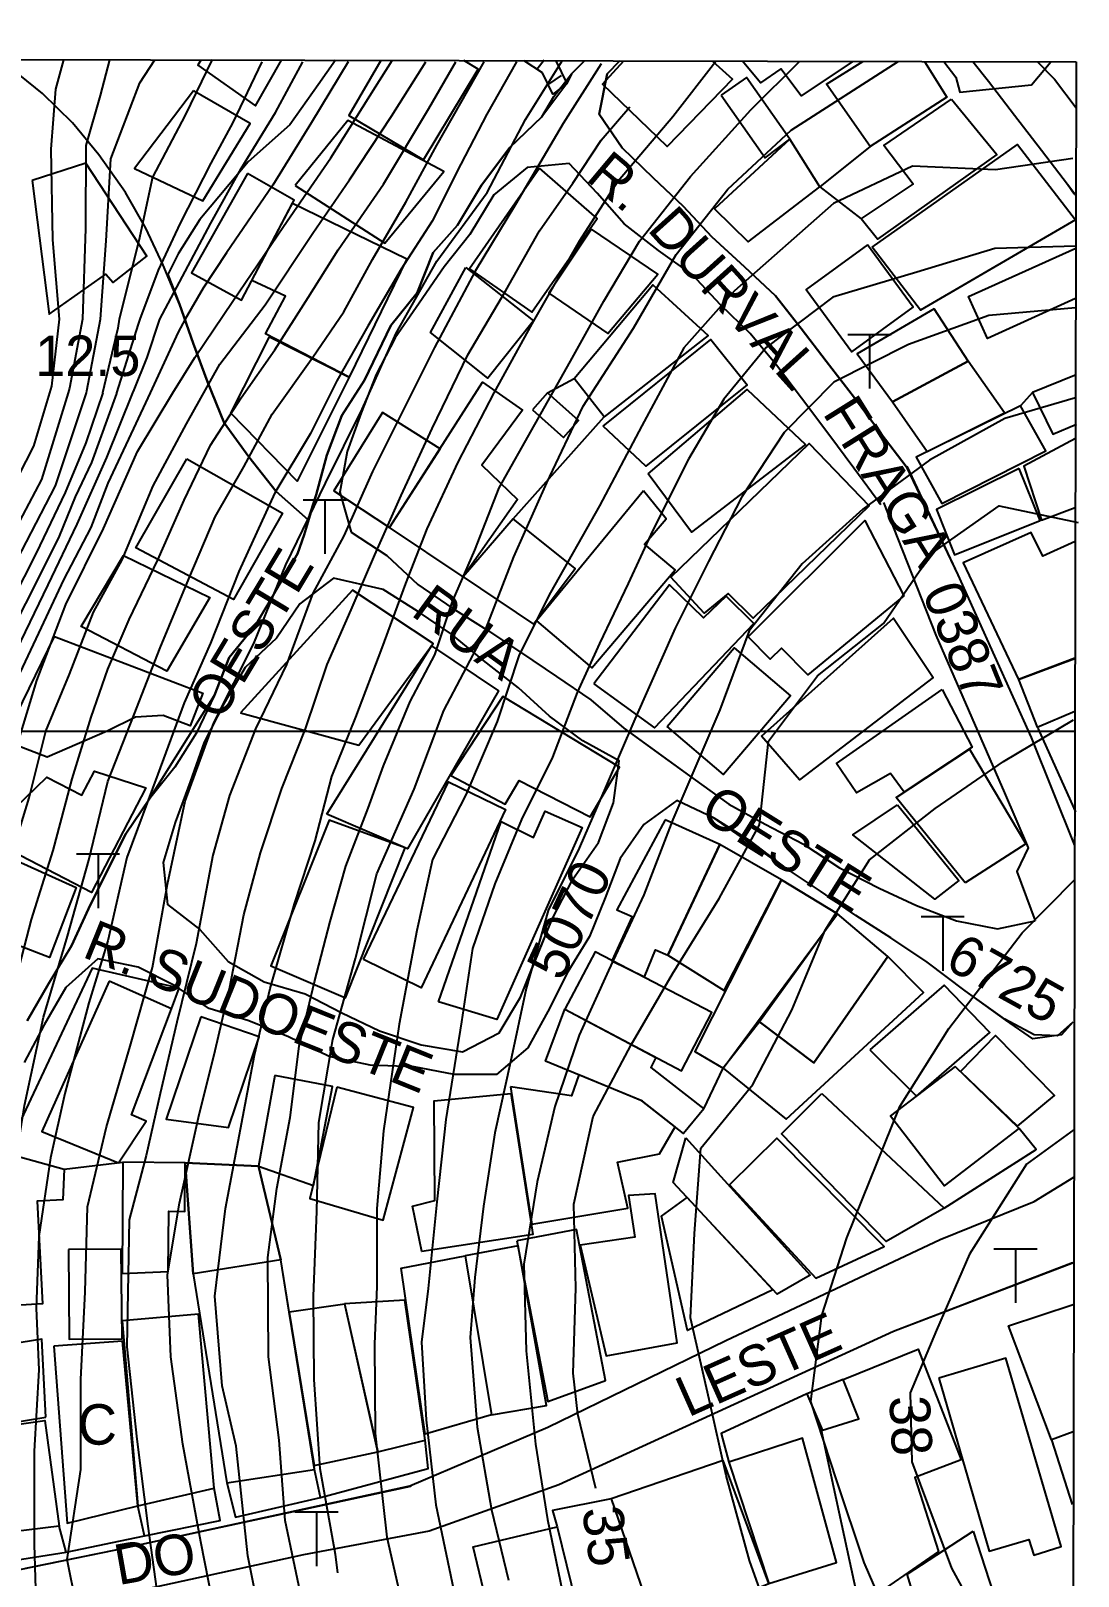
# Model space of a CAD drawing. Extents: x 555347 to 556479, y 8560498 to 8561653.
# Drawn here: x 556401 to 556478.6, y 8561537.4 to 8561651.9 of the extents above; entities that cross this region are included whole.
import ezdxf

# ---------------------------------------------------------------- set-up
doc = ezdxf.new("R2010")
doc.units = 0
doc.header["$MEASUREMENT"] = 0
for name, color, linetype in [('10', 24, 'CONTINUOUS'), ('13', 3, 'CONTINUOUS'), ('14', 3, 'CONTINUOUS'), ('17', 6, 'CONTINUOUS'), ('38', 255, 'CONTINUOUS'), ('4', 255, 'CONTINUOUS'), ('42', 255, 'CONTINUOUS'), ('43', 212, 'CONTINUOUS'), ('44', 255, 'CONTINUOUS'), ('5', 1, 'CONTINUOUS'), ('50', 255, 'CONTINUOUS'), ('6', 2, 'CONTINUOUS'), ('7', 42, 'CONTINUOUS')]:
    doc.layers.add(name, color=color, linetype=linetype)

# ---------------------------------------------------------------- blocks, each defined once
blk = doc.blocks.new('COD013', base_point=(555984.05, 8561208.14))
at = {"layer": '50'}
for p, q in [((555985.645993, 8561212.14), (555982.445993, 8561212.14)), ((555984.0524, 8561212.1364), (555984.0524, 8561208.1444))]:
    blk.add_line(p, q, dxfattribs=at)

msp = doc.modelspace()

# ---------------------------------------------------------------- linework, layer by layer
at = {"layer": '10'}
for points in [[(556463.17, 8561643.33, 33.2), (556459.43, 8561640.35, 35.3), (556462.5, 8561637.96, 34.55)], [(556439.26, 8561625.06, 33.37), (556441.22, 8561626.13, 39.1)], [(556475.2, 8561625.1, 36.25), (556474.3, 8561624.1, 39.51)], [(556436.71, 8561615.73, 34.14), (556443.45, 8561623.28, 38.93)], [(556475.58, 8561600.22, 38.68), (556478.38, 8561594, 38.51)], [(556411.4, 8561579.4, 27.87), (556411.95, 8561580.95, 27.64), (556405.51, 8561582.41, 26.67), (556399.09, 8561568.73, 26.64)], [(556450.83, 8561572, 40.94), (556452.27, 8561575, 43.02)], [(556468.65, 8561564.64, 41.38), (556475.47, 8561568.98, 39.63), (556474.2, 8561570.54, 41.81)], [(556403.43, 8561567.52, 27.64), (556407.79, 8561568.04, 30.93)], [(556413, 8561559.76, 39.06), (556412.4, 8561568, 30.35), (556417.84, 8561567.74, 34.28), (556419.48, 8561560.81, 38.79)], [(556458.48, 8561550.88, 39.65), (556452.13, 8561547.92, 38.74), (556452.68, 8561545.8, 41.23)], [(556461.16, 8561551.93, 40.97), (556458.48, 8561550.88, 39.65), (556459.63, 8561548.15, 39.65)], [(556422.42, 8561543.19, 32.21), (556430.41, 8561545.33, 34.31), (556430.19, 8561547.44, 42.15)], [(556415.49, 8561544.28, 39.06), (556416.13, 8561541.72, 30.21), (556422.42, 8561543.19, 32.21), (556421.98, 8561545.26, 38.87)], [(556409.38, 8561540.35, 29.16), (556414.99, 8561541.48, 29.54), (556414.55, 8561543.87, 29.54)], [(556443.98, 8561543.09, 40.1), (556439.62, 8561542.21, 37.68), (556439.96, 8561541.01, 39.31)], [(556403.59, 8561539.14, 27.4), (556409.38, 8561540.35, 29.16), (556408.89, 8561542.57, 37.19)], [(556395.37, 8561540.19, 28.43), (556395.57, 8561537.87, 25.38), (556403.59, 8561539.14, 27.4), (556403.07, 8561541.06, 29.96)]]:
    msp.add_polyline3d(points, dxfattribs=at)
at = {"layer": '13'}
for points in [[(556465.88, 8561619.64, 37.03), (556469.65, 8561611.58, 36.17), (556475.09, 8561599.53, 37.11), (556478.31, 8561591.52, 0)], [(556468.02, 8561607.1, 35.95), (556473.11, 8561595.42, 37.02), (556474.88, 8561591.34, 37.27), (556474.03, 8561589.6, 37.38), (556475.39, 8561585.94, 37.74)], [(556395.07, 8561536.8, 23.37), (556407.27, 8561539.3, 26.47), (556429.13, 8561544.03, 27.84), (556429.06, 8561544.04, 32.9), (556439.28, 8561548.39, 35.52), (556452.47, 8561554.83, 37.32), (556468.35, 8561562.31, 38.47), (556475.32, 8561565.12, 0), (556478.26, 8561566.93, 0)], [(556478.23, 8561560.57, 38.92), (556464.9, 8561555.49, 38.57), (556440.08, 8561544.13, 35.71), (556430.48, 8561540.69, 32.56), (556421.18, 8561538.94, 31.23), (556403.86, 8561535.16, 25.35), (556395.67, 8561532.62, 22.18), (556382.21, 8561526.61, 18.58), (556376.55, 8561523.54, 15.94), (556373.48, 8561520.68, 14.62), (556371.41, 8561516.12, 12.55), (556368.18, 8561510.41, 11.24), (556363.13, 8561502.87, 9.8), (556350.65, 8561489.88, 8.74), (556341.73, 8561484.24, 8.74), (556338.34, 8561483.04, 7.88), (556336.7, 8561481.72, 7.85), (556336.48, 8561477.22, 7.85)]]:
    msp.add_polyline3d(points, dxfattribs=at)
at = {"layer": '14'}
for points in [[(556423.55, 8561649.72), (556422.26, 8561647.89), (556420.15, 8561644.94), (556417.06, 8561642.2), (556413.49, 8561637.93), (556411.89, 8561635.38), (556411.12, 8561633.84)], [(556441.99, 8561649.68), (556441.93, 8561649.61), (556441.02, 8561648.72)], [(556470.78, 8561649.63), (556471.94, 8561648.17), (556473.87, 8561645.65), (556475.86, 8561643.06), (556477.78, 8561640.55), (556478.28, 8561639.82)], [(556475.55, 8561649.62), (556476.82, 8561648.31), (556478.42, 8561646.19)]]:
    msp.add_lwpolyline(points, dxfattribs=at)
for points in [[(556441.99, 8561649.68, 27.06), (556441.02, 8561648.72, 26.23), (556440.68, 8561648.01, 27.06), (556438.84, 8561645.53, 27.14), (556436.46, 8561643.26, 27.14), (556434.37, 8561640.46, 27.11), (556432.58, 8561637.5, 26.96), (556430.77, 8561635.48, 27.07), (556429.59, 8561632.48, 27.07), (556427.65, 8561630.05, 27.07), (556425.68, 8561626, 31.84), (556424.01, 8561623.39, 31.82), (556422.91, 8561620.45, 31.79), (556422.12, 8561617.51, 31.72), (556421.23, 8561614.54, 27), (556420.72, 8561613.14, 26.22), (556417.62, 8561607.85, 26.15), (556415.65, 8561605.46, 29.45), (556414.57, 8561602.66, 29.43), (556413.23, 8561599.86, 29.35), (556411.63, 8561597.31, 29.14), (556409.75, 8561594.98, 29.03), (556408.01, 8561592.37, 29), (556406.6, 8561589.58, 28.96), (556405.23, 8561586.82, 28.89), (556403.97, 8561584.08, 28.76), (556402.27, 8561581.26, 25.98), (556400.69, 8561578.53, 25.98)], [(556465.84, 8561619.61, 34.85), (556463.97, 8561622.04, 34.26), (556461.99, 8561624.7, 33.92), (556459.91, 8561627.42, 33.77), (556458.04, 8561629.85, 33.29), (556456.14, 8561632.25, 32.61), (556453.84, 8561634.42, 31.72), (556451.44, 8561636.63, 31.07), (556449.31, 8561638.92, 30.3), (556447.07, 8561641.01, 29.09), (556444.78, 8561643.24, 28.08), (556443.07, 8561645.73, 27.61), (556443.68, 8561648.73, 29.49), (556444.61, 8561649.68, 0)], [(556421.52, 8561615.65, 25.13), (556419.14, 8561617.76, 24.22), (556417.11, 8561620.32, 25.72), (556415.3, 8561622.85, 23.53), (556414.05, 8561625.89, 22.6), (556412.99, 8561628.75, 21.39), (556411.97, 8561631.64, 20.38), (556410.78, 8561634.53, 18.33), (556409.49, 8561637.28, 17.39), (556407.97, 8561639.91, 17.06), (556406.01, 8561642.72, 16.7), (556404.06, 8561645.09, 15.09), (556401.84, 8561647.25, 13.84), (556400.15, 8561648.61, 13.49)], [(556463.96, 8561616.77, 35.11), (556461.94, 8561619.48, 34.38), (556460.09, 8561621.98, 34), (556458.08, 8561624.68, 33.8), (556456.21, 8561627.11, 33.32), (556454.26, 8561629.48, 33.1), (556452.07, 8561631.6, 31.7), (556449.96, 8561633.85, 31.43), (556447.47, 8561635.61, 30.61), (556444.93, 8561637.6, 30.03), (556442.94, 8561639.87, 29.74), (556440.86, 8561642.07, 28.07), (556437.74, 8561641.77, 29.82), (556435.28, 8561639.76, 29.82), (556433.49, 8561636.81, 29.81), (556431.6, 8561634.4, 29.79), (556429.74, 8561631.71, 29.76), (556427.96, 8561629.15, 29.69), (556426.56, 8561626.43, 29.56), (556425.44, 8561623.6, 29.35), (556424.41, 8561620.72, 28.29), (556423.87, 8561617.71, 27.9), (556424.7, 8561614.73, 28.03), (556427.34, 8561613.02, 29.44), (556429.64, 8561610.86, 30.51), (556432.17, 8561609.13, 30.94), (556434.75, 8561607.49, 36.47), (556437.33, 8561605.79, 38.04), (556439.93, 8561604.05, 38.19), (556442.46, 8561602.32, 38.24), (556444.91, 8561600.21, 35.32), (556450.05, 8561596.48, 35.57), (556452.7, 8561594.59, 36.1), (556455.38, 8561593.09, 36.22), (556458.23, 8561591.61, 36.69), (556460.9, 8561589.86, 36.75), (556463.82, 8561588.36, 37.51), (556466.59, 8561587.06, 37.63), (556469.56, 8561585.92, 37.71), (556472.61, 8561585.34, 37.71), (556475.39, 8561585.94, 37.74)], [(556478.18, 8561578.41, 38.04), (556477.35, 8561577.49, 38.04), (556475.21, 8561577.19, 38.04), (556473.22, 8561578.56, 38.04), (556470.21, 8561580.73, 37.76), (556467.38, 8561582.87, 37.62), (556464.7, 8561584.66, 37.43), (556462.09, 8561586.33, 37.38), (556459.49, 8561588.14, 41.42), (556456.95, 8561589.8, 41.42), (556454.34, 8561591.8, 41.38), (556451.6, 8561593.55, 41.26), (556448.83, 8561594.85, 41.24), (556446.4, 8561593.06, 40.57), (556444.64, 8561590.56, 39.34), (556443.53, 8561587.63, 38.89), (556442.37, 8561584.77, 38.44), (556440.77, 8561582.15, 38.26), (556439.27, 8561579.22, 38.14), (556437.8, 8561576.51, 37.86), (556435.46, 8561574.53, 35.14), (556432.34, 8561574.54, 33.55), (556429.36, 8561575.11, 32.9), (556426.11, 8561575.22, 31.89), (556423.08, 8561575.87, 30.84), (556420.05, 8561577.34, 30.25), (556417.12, 8561578.52, 29.42), (556414.19, 8561579.44, 29.14), (556411.62, 8561581.14, 27.45), (556408.93, 8561582.5, 25.67), (556405.92, 8561583.11, 26.09), (556403.56, 8561580.98, 26.09), (556401.94, 8561578.22, 26.09), (556400.46, 8561575.44, 26.15)]]:
    msp.add_polyline3d(points, dxfattribs=at)
msp.add_polyline3d([(556423.39, 8561611.32, 27.31), (556420.91, 8561609.42, 27.6), (556419.18, 8561606.89, 27.26), (556416.85, 8561604.72, 27.26), (556415.28, 8561602.06, 27.27), (556413.82, 8561599.17, 28.21), (556412.78, 8561596.23, 28.58), (556411.67, 8561593.22, 28.56), (556410.77, 8561590.25, 27.7), (556411.08, 8561587.13, 27.35), (556413.49, 8561585.3, 27.4), (556415.58, 8561582.92, 28.21), (556418.25, 8561581.42, 29.09), (556421.29, 8561580.51, 30.3), (556424.01, 8561579.12, 31.21), (556426.81, 8561577.78, 32), (556429.9, 8561576.73, 33.01), (556432.95, 8561576.22, 33.39), (556435.68, 8561577.62, 39.02), (556437.25, 8561580.28, 39.06), (556438.38, 8561583.11, 39.08), (556439.6, 8561586.06, 39.11), (556441.14, 8561589.02, 39.11), (556443.04, 8561591.74, 39.11), (556444.14, 8561594.68, 39.11), (556444.55, 8561597.78, 34.62), (556441.88, 8561599.28, 33.6), (556439.4, 8561601.11, 32.86), (556437.09, 8561603.21, 32.64), (556434.52, 8561605.23, 32.43), (556432.13, 8561607.19, 32.21), (556429.63, 8561608.89, 31.53), (556427.08, 8561610.48, 30.31)], close=True, dxfattribs=at)
at = {"layer": '17'}
for points in [[(556439.87, 8561649.69), (556440.68, 8561648.01), (556439.64, 8561647.22), (556438.88, 8561648.79), (556437.53, 8561649.69)], [(556439.01, 8561649.72), (556438.49, 8561649.07)], [(556439.34, 8561647.95), (556440.29, 8561648.59)]]:
    msp.add_lwpolyline(points, dxfattribs=at)
at = {"layer": '42'}
msp.add_polyline3d([(556421.98, 8561545.26, 38.87), (556421.97, 8561545.56, 34.76), (556420.11, 8561556.93, 38.49), (556419.48, 8561560.81, 38.79), (556417.84, 8561567.74, 34.28), (556412.4, 8561568, 30.35), (556413, 8561559.76, 39.06), (556415.49, 8561544.28, 39.06), (556416.13, 8561541.72, 30.21), (556422.42, 8561543.19, 32.21)], close=True, dxfattribs=at)
at = {"layer": '43'}
for points in [[(556423.55, 8561649.72), (556422.26, 8561647.89), (556420.15, 8561644.94), (556417.06, 8561642.2), (556413.49, 8561637.93), (556411.89, 8561635.38), (556411.12, 8561633.84), (556411.97, 8561631.64), (556412.99, 8561628.75), (556414.05, 8561625.89), (556415.3, 8561622.85), (556417.11, 8561620.32), (556419.14, 8561617.76), (556421.52, 8561615.65), (556422.12, 8561617.51), (556422.91, 8561620.45), (556424.01, 8561623.39), (556425.68, 8561626), (556427.65, 8561630.05), (556429.59, 8561632.48), (556430.77, 8561635.48), (556432.58, 8561637.5), (556434.37, 8561640.46), (556436.46, 8561643.26), (556438.84, 8561645.53), (556439.72, 8561647.03), (556441.02, 8561648.72), (556441.99, 8561649.68)], [(556444.61, 8561649.68), (556443.68, 8561648.73), (556443.07, 8561645.73), (556444.78, 8561643.24), (556447.07, 8561641.01), (556449.31, 8561638.92), (556451.44, 8561636.63), (556453.84, 8561634.42), (556456.14, 8561632.25), (556458.04, 8561629.85), (556459.91, 8561627.42), (556461.99, 8561624.7), (556463.97, 8561622.04), (556465.84, 8561619.61), (556469.65, 8561611.58), (556475.09, 8561599.53), (556478.31, 8561591.52)], [(556470.78, 8561649.63), (556471.94, 8561648.17), (556473.87, 8561645.65), (556475.86, 8561643.06), (556477.78, 8561640.55), (556478.41, 8561639.73)], [(556400.69, 8561578.53), (556402.27, 8561581.26), (556403.97, 8561584.08), (556405.23, 8561586.82), (556406.6, 8561589.58), (556408.01, 8561592.37), (556409.75, 8561594.98), (556414.57, 8561602.66), (556415.65, 8561605.46), (556417.62, 8561607.85), (556419.19, 8561610.51), (556420.72, 8561613.14), (556421.23, 8561614.54), (556422.12, 8561617.51)]]:
    msp.add_lwpolyline(points, dxfattribs=at)
for points in [[(556463.96, 8561616.77, 35.11), (556461.94, 8561619.48, 34.38), (556460.09, 8561621.98, 34), (556458.08, 8561624.68, 33.8), (556456.21, 8561627.11, 33.32), (556454.26, 8561629.48, 33.1), (556452.07, 8561631.6, 31.7), (556449.96, 8561633.85, 31.43), (556447.47, 8561635.61, 30.61), (556444.93, 8561637.6, 30.03), (556442.94, 8561639.87, 29.74), (556440.86, 8561642.07, 28.07), (556437.74, 8561641.77, 29.82), (556435.28, 8561639.76, 29.82), (556433.49, 8561636.81, 29.81), (556431.6, 8561634.4, 29.79), (556429.74, 8561631.71, 29.76), (556427.96, 8561629.15, 29.69), (556426.56, 8561626.43, 29.56), (556425.44, 8561623.6, 29.35), (556424.41, 8561620.72, 28.29), (556423.87, 8561617.71, 27.9), (556424.7, 8561614.73, 28.03), (556427.34, 8561613.02, 29.44), (556429.64, 8561610.86, 30.51), (556432.17, 8561609.13, 30.94), (556434.75, 8561607.49, 36.47), (556437.33, 8561605.79, 38.04), (556439.93, 8561604.05, 38.19), (556442.46, 8561602.32, 38.24), (556444.91, 8561600.21, 35.32), (556447.46, 8561598.37, 35.25), (556450.05, 8561596.48, 35.57), (556452.7, 8561594.59, 36.1), (556455.38, 8561593.09, 36.22), (556458.23, 8561591.61, 36.69), (556460.9, 8561589.86, 36.75), (556463.82, 8561588.36, 37.51), (556466.59, 8561587.06, 37.63), (556469.56, 8561585.92, 37.71), (556472.61, 8561585.34, 37.71), (556475.39, 8561585.94, 37.74)], [(556464.15, 8561616.93, 35.62), (556468.02, 8561607.1, 35.95), (556473.11, 8561595.42, 37.02), (556474.88, 8561591.34, 37.27), (556474.03, 8561589.6, 37.38)], [(556478.18, 8561578.41, 38.04), (556477.05, 8561577.41, 0), (556475.31, 8561577.49, 38.25), (556473.14, 8561578.64, 37.9), (556470.21, 8561580.73, 37.76), (556467.38, 8561582.87, 37.62), (556464.7, 8561584.66, 37.43), (556462.09, 8561586.33, 37.38), (556459.49, 8561588.14, 41.42), (556456.95, 8561589.8, 41.42), (556451.6, 8561593.55, 41.26), (556448.83, 8561594.85, 41.24), (556446.4, 8561593.06, 40.57), (556444.64, 8561590.56, 39.34), (556443.53, 8561587.63, 38.89), (556442.37, 8561584.77, 38.44), (556440.77, 8561582.15, 38.26), (556439.27, 8561579.22, 38.14), (556437.8, 8561576.51, 37.86), (556435.46, 8561574.53, 35.14), (556432.34, 8561574.54, 33.55), (556429.36, 8561575.11, 32.9), (556426.11, 8561575.22, 31.89), (556423.08, 8561575.87, 30.84), (556420.05, 8561577.34, 30.25), (556417.12, 8561578.52, 29.42), (556414.19, 8561579.44, 29.14), (556411.62, 8561581.14, 27.45), (556408.93, 8561582.5, 25.67), (556405.92, 8561583.11, 26.09), (556403.56, 8561580.98, 26.09), (556401.94, 8561578.22, 26.09), (556400.46, 8561575.44, 26.15)], [(556400.6, 8561537.95, 23.37), (556407.27, 8561539.3, 26.47), (556429.06, 8561544.04, 32.9), (556439.28, 8561548.39, 35.52), (556452.47, 8561554.83, 37.32), (556468.35, 8561562.31, 38.47), (556475.32, 8561565.12, 0), (556478.26, 8561566.93, 0)], [(556478.16, 8561560.59, 38.92), (556464.9, 8561555.49, 38.57), (556440.08, 8561544.13, 35.71), (556430.48, 8561540.69, 32.56), (556421.18, 8561538.94, 31.23), (556403.86, 8561535.16, 25.35), (556395.67, 8561532.62, 22.18), (556382.21, 8561526.61, 18.58), (556376.55, 8561523.54, 15.94), (556373.48, 8561520.68, 14.62), (556371.41, 8561516.12, 12.55), (556368.18, 8561510.41, 11.24), (556363.13, 8561502.87, 9.8), (556350.65, 8561489.88, 8.74)]]:
    msp.add_polyline3d(points, dxfattribs=at)
for points in [[(556423.39, 8561611.32, 27.31), (556420.91, 8561609.42, 27.6), (556419.18, 8561606.89, 27.26), (556416.85, 8561604.72, 27.26), (556415.28, 8561602.06, 27.27), (556413.82, 8561599.17, 28.21), (556412.78, 8561596.23, 28.58), (556411.67, 8561593.22, 28.56), (556410.77, 8561590.25, 27.7), (556411.08, 8561587.13, 27.35), (556413.49, 8561585.3, 27.4), (556415.58, 8561582.92, 28.21), (556418.25, 8561581.42, 29.09), (556421.29, 8561580.51, 30.3), (556424.01, 8561579.12, 31.21), (556426.81, 8561577.78, 32), (556429.9, 8561576.73, 33.01), (556432.95, 8561576.22, 33.39), (556435.68, 8561577.62, 39.02), (556437.25, 8561580.28, 39.06), (556439.6, 8561586.06, 39.11), (556441.14, 8561589.02, 39.11), (556443.04, 8561591.74, 39.11), (556444.14, 8561594.68, 39.11), (556444.55, 8561597.78, 34.62), (556441.88, 8561599.28, 33.6), (556439.4, 8561601.11, 32.86), (556437.09, 8561603.21, 32.64), (556434.52, 8561605.23, 32.43), (556432.13, 8561607.19, 32.21), (556429.63, 8561608.89, 31.53), (556427.08, 8561610.48, 30.31)], [(556423.39, 8561611.32, 27.31), (556420.91, 8561609.42, 27.6), (556419.18, 8561606.89, 27.26), (556416.85, 8561604.72, 27.26), (556415.28, 8561602.06, 27.27), (556413.82, 8561599.17, 28.21), (556412.78, 8561596.23, 28.58), (556411.67, 8561593.22, 28.56), (556410.77, 8561590.25, 27.7), (556411.08, 8561587.13, 27.35), (556413.49, 8561585.3, 27.4), (556415.58, 8561582.92, 28.21), (556418.25, 8561581.42, 29.09), (556421.29, 8561580.51, 30.3), (556424.01, 8561579.12, 31.21), (556426.81, 8561577.78, 32), (556429.9, 8561576.73, 33.01), (556432.95, 8561576.22, 33.39), (556435.68, 8561577.62, 39.02), (556437.25, 8561580.28, 39.06), (556438.38, 8561583.11, 39.08), (556439.6, 8561586.06, 39.11), (556441.14, 8561589.02, 39.11), (556443.04, 8561591.74, 39.11), (556444.14, 8561594.68, 39.11), (556444.55, 8561597.78, 34.62), (556441.88, 8561599.28, 33.6), (556439.4, 8561601.11, 32.86), (556437.09, 8561603.21, 32.64), (556434.52, 8561605.23, 32.43), (556432.13, 8561607.19, 32.21), (556429.63, 8561608.89, 31.53), (556427.08, 8561610.48, 30.31)]]:
    msp.add_polyline3d(points, close=True, dxfattribs=at)
at = {"layer": '44'}
msp.add_lwpolyline([(555346.52, 8560499.92), (555348.83, 8561651.9), (556478.43, 8561649.61), (556476.07, 8560497.63)], close=True, dxfattribs=at)
msp.add_lwpolyline([(555348.73, 8561600), (556478.32, 8561600)], dxfattribs=at)
at = {"layer": '5'}
for points in [[(556387.06, 8561537.06, 20), (556386.91, 8561543.17, 20), (556386.73, 8561549.18, 20), (556387.45, 8561555.43, 20), (556388.49, 8561561.68, 20), (556389.77, 8561567.6, 20), (556391.54, 8561573.47, 20), (556393.03, 8561579.55, 20), (556394.92, 8561585.5, 20), (556397.76, 8561591.8, 20), (556399.69, 8561598.04, 20), (556401.41, 8561603.75, 20), (556403.57, 8561609.38, 20), (556406.35, 8561615.02, 20), (556408.88, 8561620.72, 20), (556411.48, 8561625.08, 20), (556413.12, 8561627.68, 20), (556415.94, 8561631.87, 20), (556419.69, 8561637.4, 20), (556423.19, 8561642.5, 20), (556426.5, 8561647.76, 20), (556427.75, 8561649.71, 20)], [(556399.93, 8561612.65, 15), (556402.8, 8561618.18, 15), (556405.08, 8561625.08, 15), (556405.12, 8561625.21, 15), (556406.12, 8561630.52, 15), (556406.55, 8561636.34, 15), (556406.9, 8561642.41, 15), (556409.04, 8561648.05, 15), (556410.16, 8561649.75, 15)], [(556404.79, 8561531.44, 25), (556404.33, 8561535.27, 25), (556403.66, 8561538.58, 25), (556404.66, 8561545.26, 25), (556404.66, 8561551.94, 25), (556404.99, 8561558.43, 25), (556405.17, 8561564.72, 25), (556406.56, 8561570.67, 25), (556408.32, 8561576.64, 25), (556409.98, 8561582.48, 25), (556411.08, 8561588.65, 25), (556412.39, 8561594.79, 25), (556414.52, 8561600.61, 25), (556417.48, 8561606.49, 25), (556419.86, 8561612.31, 25), (556422.81, 8561618.38, 25), (556425.51, 8561623.87, 25), (556428.04, 8561629.49, 25), (556431.04, 8561634.83, 25), (556434.79, 8561639.93, 25), (556437.62, 8561645.33, 25), (556440.34, 8561649.69, 25)], [(556423.71, 8561537.59, 30), (556423.55, 8561538.96, 30), (556422.41, 8561545.32, 30), (556421.96, 8561551.94, 30), (556421.91, 8561558.11, 30), (556422.16, 8561564.39, 30), (556422.31, 8561570.97, 30), (556423.34, 8561577.14, 30), (556425.02, 8561583.13, 30), (556426.6, 8561589.41, 30), (556429.36, 8561595.69, 30), (556431.57, 8561601.52, 30), (556434.48, 8561607.05, 30), (556436.76, 8561612.92, 30), (556439.21, 8561618.41, 30), (556441.89, 8561624.08, 30), (556445.63, 8561629.87, 30), (556448.79, 8561635.33, 30), (556452.62, 8561640.17, 30), (556457.31, 8561644.54, 30), (556465.23, 8561649.64, 30)], [(556468.63, 8561649.63, 30), (556469.5, 8561648.48, 0), (556469.8, 8561647.36, 30), (556475.11, 8561647.89, 0), (556476.55, 8561649.61, 30)], [(556442.84, 8561543.84, 35), (556441.5, 8561549.37, 35), (556441.16, 8561552.39, 35), (556441.36, 8561558.71, 35), (556441.21, 8561564.94, 35), (556442.63, 8561571.42, 35), (556445.45, 8561576.75, 35), (556448.51, 8561582.01, 35), (556451.97, 8561587.58, 35), (556454.95, 8561593.04, 35), (556455.62, 8561599.26, 35), (556459.27, 8561604.09, 35), (556464.16, 8561607.96, 35), (556467.71, 8561613.16, 35), (556472.73, 8561616.7, 35), (556478.57, 8561615.45, 35)]]:
    msp.add_polyline3d(points, dxfattribs=at)
at = {"layer": '6'}
for points in [[(556359.17, 8561554.2, 13), (556362.42, 8561559.55, 13), (556363.84, 8561563.08, 13), (556363.92, 8561563.24, 13), (556365.02, 8561565.98, 13), (556368, 8561571.44, 13), (556371.39, 8561577.34, 13), (556374.81, 8561582.38, 13), (556383.68, 8561593.66, 13), (556388.21, 8561598.87, 13), (556391.6, 8561604.36, 13), (556391.84, 8561604.7, 13), (556394.88, 8561609.8, 13), (556398.36, 8561615.65, 13), (556401.18, 8561621.12, 13), (556402.36, 8561625.08, 13), (556402.53, 8561625.57, 13), (556403.08, 8561630.52, 13), (556402.6, 8561636.42, 13), (556402.46, 8561643.13, 13), (556402.81, 8561647.57, 13), (556403.4, 8561649.76, 13)], [(556391.16, 8561531.13, 21), (556390.5, 8561538.72, 21), (556390.34, 8561544.32, 21), (556390.77, 8561551.4, 21), (556390.95, 8561556.35, 21), (556391.83, 8561562, 21), (556392.71, 8561567.48, 21), (556394.13, 8561573.31, 21), (556395.36, 8561578.61, 21), (556399.07, 8561589.21, 21), (556400.84, 8561595.04, 21), (556402.08, 8561599.98, 21), (556403.84, 8561604.22, 21), (556405.61, 8561608.81, 21), (556407.73, 8561612.7, 21), (556410.03, 8561618.18, 21), (556412.5, 8561622.77, 21), (556414.97, 8561627.19, 21), (556418.33, 8561631.6, 21), (556421.86, 8561636.9, 21), (556424.57, 8561640.86, 21), (556427.7, 8561645.57, 21), (556430.23, 8561649.61, 21)], [(556398.42, 8561531.3, 23), (556397.59, 8561538.06, 23), (556397.92, 8561544.82, 23), (556398.19, 8561551.58, 23), (556398.19, 8561555.99, 23), (556398.72, 8561560.94, 23), (556400.49, 8561572.25, 23), (556401.9, 8561578.78, 23), (556403.67, 8561584.79, 23), (556405.26, 8561590.44, 23), (556406.67, 8561596.27, 23), (556408.61, 8561601.22, 23), (556410.56, 8561606.16, 23), (556412.68, 8561611.29, 23), (556414.62, 8561615.88, 23), (556416.74, 8561619.59, 23), (556418.86, 8561623.48, 23), (556421.86, 8561627.72, 23), (556424.16, 8561631.07, 23), (556426.28, 8561634.96, 23), (556428.75, 8561639.2, 23), (556431.05, 8561643.44, 23), (556434.55, 8561649.61, 23)], [(556414.41, 8561649.77, 16), (556412.39, 8561645.66, 16), (556409.99, 8561641.07, 16), (556408.97, 8561636.35, 16), (556407.52, 8561630.52, 16), (556407.4, 8561629.86, 16), (556406.28, 8561625.08, 16), (556406.31, 8561625.07, 16), (556405.03, 8561621.36, 16), (556403.5, 8561617.68, 16), (556401.35, 8561613.18, 16), (556398.68, 8561607.92, 16)], [(556406.8, 8561649.76, 14), (556406.09, 8561647.1, 14), (556405.04, 8561643.41, 14), (556405.02, 8561637.25, 14), (556404.8, 8561630.52, 14), (556403.83, 8561625.41, 14), (556403.72, 8561625.08, 14), (556401.75, 8561618.64, 14), (556398.93, 8561613.31, 14)], [(556418.09, 8561649.61, 17), (556415.94, 8561645.11, 17), (556414.3, 8561642.1, 17), (556412.04, 8561637.65, 17), (556410.4, 8561634.16, 17), (556409.04, 8561630.52, 17), (556408.91, 8561630.17, 17), (556407.32, 8561625.08, 17), (556407.32, 8561625.02, 17), (556405.47, 8561619.9, 17), (556404.26, 8561617.36, 17), (556403.06, 8561614.45, 17), (556401.22, 8561610.71, 17), (556399.32, 8561606.98, 17)], [(556399.78, 8561581.26, 22), (556401.02, 8561586.03, 22), (556402.61, 8561591.15, 22), (556404.02, 8561596.45, 22), (556405.43, 8561601.04, 22), (556406.67, 8561604.58, 22), (556408.26, 8561608.28, 22), (556410.38, 8561612.7, 22), (556412.32, 8561617.12, 22), (556414.27, 8561621.18, 22), (556416.56, 8561624.71, 22), (556419.04, 8561628.25, 22), (556421.51, 8561632.13, 22), (556423.75, 8561635.67, 22), (556427.1, 8561640.53, 22), (556430.45, 8561646.14, 22), (556432.47, 8561649.61, 22)], [(556399.89, 8561605.96, 18), (556402.24, 8561610.84, 18), (556404.39, 8561615.34, 18), (556406.6, 8561620.28, 18), (556408.52, 8561625.08, 18), (556408.63, 8561625.3, 18), (556409.58, 8561627.68, 18), (556410.52, 8561630.52, 18), (556411.98, 8561633.27, 18), (556414.3, 8561637.65, 18), (556416.56, 8561641.69, 18), (556419.09, 8561645.86, 18), (556421.12, 8561649.61, 18)], [(556424.48, 8561649.61, 19), (556421.76, 8561645.11, 19), (556418.89, 8561640.46, 19), (556415.47, 8561635.46, 19), (556413.74, 8561632.84, 19), (556412.4, 8561630.52, 19), (556411.88, 8561629.57, 19), (556409.8, 8561625.08, 19), (556408.57, 8561622.43, 19), (556406.67, 8561618.38, 19), (556405.4, 8561615.08, 19), (556403.38, 8561611.22, 19), (556401.73, 8561607.67, 19), (556400.15, 8561604.32, 19)], [(556436.95, 8561649.61, 24), (556434.76, 8561645.74, 24), (556432.82, 8561642.03, 24), (556430.7, 8561637.79, 24), (556428.4, 8561634.25, 24), (556425.93, 8561630.01, 24), (556423.63, 8561625.95, 24), (556421.69, 8561622.06, 24), (556419.04, 8561617.65, 24), (556416.39, 8561611.82, 24), (556414.27, 8561606.52, 24), (556412.32, 8561602.1, 24), (556410.38, 8561596.8, 24), (556408.08, 8561590.62, 24), (556406.67, 8561584.44, 24), (556405.26, 8561579.84, 24), (556403.49, 8561573.13, 24), (556402.43, 8561568.36, 24), (556401.55, 8561562.53, 24), (556401.37, 8561557.23, 24), (556401.55, 8561552.64, 24), (556401.22, 8561546.63, 24), (556401.22, 8561539.71, 24), (556401.39, 8561533.94, 24)], [(556443.24, 8561649.45, 26), (556440.41, 8561645.03, 26), (556436.88, 8561639.02, 26), (556433.88, 8561634.08, 26), (556430.87, 8561628.42, 26), (556428.4, 8561623.48, 26), (556426.28, 8561619.24, 26), (556424.16, 8561614.47, 26), (556421.86, 8561610.23, 26), (556419.92, 8561604.93, 26), (556417.62, 8561600.16, 26), (556415.68, 8561595.21, 26), (556414.44, 8561590.8, 26), (556413.21, 8561584.26, 26), (556411.79, 8561578.43, 26), (556410.56, 8561573.13, 26), (556409.5, 8561568.54, 26), (556408.26, 8561563.77, 26), (556408.09, 8561554.34, 26), (556408.81, 8561547.5, 26), (556409.63, 8561541.05, 26), (556410.5, 8561534.8, 26)], [(556418.2, 8561533.06, 28), (556417.04, 8561538.87, 28), (556416.17, 8561547, 28), (556415.15, 8561551.45, 28), (556414.61, 8561558.1, 28), (556415.4, 8561564.6, 28), (556417.54, 8561575.98, 28), (556418.7, 8561580.92, 28), (556420.51, 8561587.19, 28), (556422.04, 8561591.86, 28), (556423.28, 8561596.63, 28), (556425.04, 8561601.04, 28), (556426.99, 8561606.16, 28), (556428.75, 8561610.93, 28), (556430.34, 8561615, 28), (556432.64, 8561619.94, 28), (556435.29, 8561625.07, 28), (556438.12, 8561630.19, 28), (556441.65, 8561636.37, 28), (556444.48, 8561640.79, 28), (556448.54, 8561645.56, 28), (556451.72, 8561649.66, 28)], [(556421.25, 8561534.66, 29), (556419.8, 8561541.48, 29), (556419.36, 8561547.44, 29), (556418.57, 8561553.61, 29), (556418.53, 8561560.97, 29), (556419.19, 8561566.08, 29), (556420.18, 8561571.36, 29), (556420.84, 8561576.64, 29), (556421.99, 8561581.42, 29), (556423.15, 8561585.87, 29), (556424.3, 8561589.99, 29), (556425.95, 8561594.28, 29), (556427.1, 8561597.41, 29), (556429.08, 8561602.19, 29), (556430.9, 8561605.65, 29), (556432.22, 8561609.61, 29), (556433.86, 8561613.4, 29), (556435.68, 8561618.02, 29), (556440.95, 8561627.41, 29), (556443.43, 8561631.87, 29), (556446.06, 8561636.32, 29), (556449.86, 8561641.1, 29), (556454.31, 8561646.04, 29), (556457.95, 8561649.65, 29)], [(556415.01, 8561532.48, 27), (556413.55, 8561539.89, 27), (556412.23, 8561547.14, 27), (556411.33, 8561553.62, 27), (556411.09, 8561559.7, 27), (556411.97, 8561565, 27), (556413.38, 8561571.36, 27), (556414.62, 8561576.31, 27), (556415.68, 8561580.9, 27), (556416.74, 8561586.38, 27), (556417.98, 8561590.97, 27), (556419.57, 8561595.74, 27), (556421.33, 8561600.16, 27), (556422.92, 8561604.93, 27), (556424.69, 8561608.99, 27), (556426.46, 8561613.05, 27), (556428.4, 8561617.47, 27), (556430.7, 8561622.42, 27), (556433.35, 8561627.89, 27), (556436.17, 8561632.66, 27), (556438.65, 8561637.08, 27), (556441.12, 8561640.61, 27), (556443.24, 8561643.79, 27), (556445.36, 8561646.27, 27)], [(556478.18, 8561642.44, 31), (556472.44, 8561641.59, 31), (556466.31, 8561641.88, 31), (556460.45, 8561639.1, 31), (556453.11, 8561632.64, 31), (556449.36, 8561628.4, 31), (556446.23, 8561622.63, 31), (556443.1, 8561616.7, 31), (556439.47, 8561610.27, 31), (556437.16, 8561605.65, 31), (556435.51, 8561600.71, 31), (556433.2, 8561595.27, 31), (556430.73, 8561590.48, 31), (556429.58, 8561585.21, 31), (556428.26, 8561578.28, 31), (556427.1, 8561570.37, 31), (556426.61, 8561564.6, 31), (556426.61, 8561558.83, 31), (556426.44, 8561554.54, 31), (556426.49, 8561547.95, 31), (556427.34, 8561540.24, 31), (556428.77, 8561533.95, 31)], [(556478.4, 8561635.94, 32), (556472.39, 8561635.77, 32), (556466.63, 8561634.02, 32), (556460.4, 8561632.15, 32), (556455.46, 8561628.42, 32), (556452.33, 8561624.61, 32), (556449.69, 8561620.16, 32), (556447.05, 8561614.88, 32), (556445.24, 8561610.93, 32), (556443.1, 8561606.48, 32), (556441.45, 8561602.85, 32), (556439.63, 8561598.07, 32), (556437.33, 8561593.45, 32), (556435.35, 8561588.67, 32), (556433.7, 8561583.89, 32), (556432.87, 8561578.45, 32), (556431.72, 8561571.2, 32), (556431.06, 8561565.1, 32), (556430.4, 8561558.67, 32), (556429.91, 8561554.71, 32), (556430.26, 8561548.93, 32), (556430.98, 8561542.64, 32), (556432.42, 8561535.8, 32)], [(556478.37, 8561631.37, 33), (556471.95, 8561630.81, 33), (556466, 8561628.65, 33), (556460.47, 8561625.86, 33), (556456.78, 8561622.14, 33), (556453.65, 8561617.36, 33), (556451.17, 8561612.58, 33), (556448.7, 8561607.63, 33), (556445.73, 8561600.87, 33), (556443.59, 8561595.93, 33), (556441.61, 8561591.31, 33), (556439.3, 8561586.69, 33), (556437.66, 8561580.92, 33), (556436.5, 8561575.48, 33), (556435.35, 8561570.21, 33), (556434.52, 8561564.77, 33), (556433.86, 8561559.49, 33), (556433.53, 8561555.04, 33), (556434.04, 8561548.39, 33), (556435.11, 8561542.28, 33), (556436.37, 8561537.06, 33)], [(556478.38, 8561624.69, 34), (556473.13, 8561623.16, 34), (556467.56, 8561620.09, 34), (556462.63, 8561616.44, 34), (556458.12, 8561612.4, 34), (556454.2, 8561607.43, 34), (556452.03, 8561601.58, 34), (556448.54, 8561593.45, 34), (556446.39, 8561587.85, 34), (556443.76, 8561582.24, 34), (556441.61, 8561577.46, 34), (556439.8, 8561572.18, 34), (556438.48, 8561566.58, 34), (556437.49, 8561560.48, 34), (556437.66, 8561554.05, 34), (556438.35, 8561547.13, 34), (556439.25, 8561541.56, 34), (556440.51, 8561535.44, 34)], [(556477.84, 8561495.87, 36), (556473.43, 8561500.3, 36), (556470.64, 8561504.66, 36), (556467.83, 8561509.98, 36), (556464.46, 8561515.69, 36), (556461.63, 8561521.19, 36), (556458.92, 8561526.35, 36), (556456.62, 8561531.79, 36), (556454.23, 8561538.51, 36), (556452.49, 8561544.82, 36), (556451.22, 8561550.45, 36), (556449.86, 8561556.51, 36), (556450.15, 8561562.75, 36), (556450.62, 8561569.07, 36), (556454.47, 8561573.8, 36), (556457.35, 8561579.3, 36), (556459.82, 8561585.25, 36), (556463.12, 8561590.45, 36), (556467.99, 8561594.26, 36), (556473.04, 8561597.75, 36), (556478.22, 8561600.84, 36)], [(556477.96, 8561510.09, 37), (556474, 8561514.91, 37), (556470.87, 8561520.55, 37), (556467.66, 8561526.19, 37), (556465.52, 8561531.91, 37), (556462.71, 8561538.37, 37), (556460.68, 8561544.41, 37), (556458.76, 8561550.29, 37), (556459.57, 8561556.67, 37), (556461.43, 8561562.42, 37), (556465.35, 8561572.18, 37), (556468.98, 8561577.95, 37), (556474.42, 8561585.04, 37), (556478.31, 8561588.98, 37)], [(556478.27, 8561570.46, 38), (556474.75, 8561567.9, 38), (556470.53, 8561561.22, 38), (556468.07, 8561555.59, 38), (556466.12, 8561550.94, 38), (556466.26, 8561545.82, 38), (556469.18, 8561537.95, 38), (556472.28, 8561532.29, 38), (556474.75, 8561526.85, 38), (556477.5, 8561521.59, 38), (556478.16, 8561518.71, 38)]]:
    msp.add_polyline3d(points, dxfattribs=at)
at = {"layer": '7'}
for points in [[(556413.56, 8561649.74), (556413.34, 8561649.35), (556417.61, 8561646.35), (556419.55, 8561649.73)], [(556426.89, 8561649.71), (556424.52, 8561645.64), (556430.07, 8561642.35), (556434.11, 8561649.06), (556433.04, 8561649.7)], [(556451.48, 8561649.66), (556452.95, 8561648.33), (556448.13, 8561643.32), (556443.33, 8561647.94), (556444.92, 8561649.68)], [(556461.87, 8561649.64), (556458.06, 8561647.09), (556456.53, 8561649.08), (556455.03, 8561648.06), (556453.71, 8561649.66)], [(556467.18, 8561649.63), (556468.84, 8561647), (556463.17, 8561643.33), (556459.92, 8561647.95), (556462.63, 8561649.64)], [(556478.39, 8561632.07), (556471.86, 8561629.1), (556470.44, 8561632.2), (556478.4, 8561635.79)], [(556478.37, 8561621.68), (556474.56, 8561619.64), (556475.86, 8561615.64), (556478.36, 8561616.57)], [(556478.36, 8561614.04), (556475.96, 8561612.96), (556475.1, 8561614.72), (556470.06, 8561612.46), (556474.15, 8561603.82), (556478.34, 8561605.38)], [(556478.34, 8561605.39), (556474.15, 8561603.82), (556475.53, 8561600.29), (556478.33, 8561601.47)]]:
    msp.add_lwpolyline(points, dxfattribs=at)
for points in [[(556452.12, 8561647.13, 35.2), (556455.37, 8561642.5, 35.44), (556457.21, 8561643.87, 35.44), (556454, 8561648.45, 35.38)], [(556413.02, 8561647.46, 21.48), (556408.64, 8561641.69, 21.22), (556413.7, 8561639.3, 21.19), (556417.22, 8561645.04, 21.2)], [(556469.19, 8561646.84, 34.52), (556472.54, 8561642.73, 34.96), (556463.7, 8561636.45, 34.94), (556462.5, 8561637.96, 34.55), (556466.36, 8561640.54, 34.56), (556464.17, 8561643.41, 34.52)], [(556420.56, 8561640.44, 26.49), (556427.2, 8561636.16, 26.15), (556431.56, 8561641.47, 28.51), (556424.46, 8561645.27, 27.16)], [(556457.21, 8561643.87, 35.44), (556451.63, 8561638.71, 35.16), (556454.13, 8561636.26, 35.25), (556459.43, 8561640.35, 35.3)], [(556463.32, 8561635.86, 37.05), (556474.08, 8561643.48, 35.5), (556478.37, 8561637.89, 35.77), (556466.9, 8561631.19, 37.33)], [(556401.06, 8561640.82, 22.11), (556402.33, 8561630.9, 22.13), (556406.53, 8561633.87, 22.25), (556407.06, 8561633.26, 22.28), (556409.57, 8561635.19, 22.3), (556405.03, 8561642.09, 22.3)], [(556417.02, 8561641.34, 24.03), (556412.86, 8561633.97, 24.31), (556416.57, 8561631.93, 24.51), (556420.48, 8561639.36, 24.54)], [(556438.66, 8561641.72, 30.79), (556433.47, 8561634.27, 31.09), (556438.08, 8561631.06, 31.13), (556442.92, 8561638, 31.19)], [(556420.35, 8561639.12, 24.54), (556428.82, 8561635.01, 26.33), (556424.56, 8561626.22, 26.58), (556418.35, 8561629.44, 26.58), (556419.83, 8561632.24, 25.99), (556417.35, 8561633.41, 25.19)], [(556442.51, 8561637.2, 33.48), (556439.34, 8561632.47, 32.24), (556443.72, 8561629.48, 32.76), (556447.42, 8561633.86, 34.04)], [(556462.97, 8561636.05, 37.48), (556458.42, 8561632.73, 36.53), (556461.81, 8561628.1, 37.12), (556466.35, 8561631.42, 37.61)], [(556433.21, 8561634.37, 30.66), (556438.21, 8561630.4, 31.07), (556434.84, 8561626.15, 30.63), (556430.57, 8561629.54, 30.03)], [(556441.22, 8561626.13, 39.1), (556447.06, 8561633.08, 39.32), (556451.16, 8561629.32, 41.43), (556443.45, 8561623.28, 38.93)], [(556467.91, 8561631.3, 37.63), (556462.21, 8561627.97, 37.16), (556464.82, 8561624.4, 37.56), (556470.42, 8561627.43, 38.3)], [(556418.65, 8561629.22, 26.61), (556424.56, 8561626.22, 26.58), (556420.71, 8561618.52, 26.58), (556415.78, 8561623.56, 26.58)], [(556443.38, 8561622.6, 41.42), (556451.35, 8561629.02, 41.52), (556454.05, 8561625.67, 41.53), (556446.55, 8561619.63, 41.54)], [(556470.42, 8561627.43, 38.3), (556464.82, 8561624.4, 37.56), (556467.38, 8561620.73, 38.79), (556473.11, 8561623.6, 39.18)], [(556427.54, 8561615.08, 32.93), (556434.43, 8561625.86, 35.69), (556437.41, 8561623.78, 34.97), (556434.39, 8561619.7, 34.72), (556437.03, 8561617.16, 34.4), (556433.01, 8561611.42, 35.32)], [(556446.7, 8561619.06, 41.53), (556454.04, 8561625.32, 36.59), (556458.38, 8561621.24, 38.37), (556449.91, 8561614.75, 41.48)], [(556438.15, 8561623.82, 33.28), (556440.44, 8561621.77, 33.32), (556441.55, 8561623.02, 33.41), (556439.26, 8561625.06, 33.37)], [(556431.29, 8561620.93, 33.89), (556427.02, 8561623.61, 32.49), (556423.42, 8561617.81, 32.54), (556427.54, 8561615.08, 32.93)], [(556474.3, 8561624.1, 39.51), (556466.57, 8561620.3, 39.51), (556468.48, 8561616.86, 48.31), (556476.19, 8561620.76, 43.18)], [(556448.39, 8561611.4, 43.07), (556458.63, 8561621.31, 42.32), (556463.1, 8561616.69, 42.32), (556454.5, 8561608.37, 43.04), (556452.65, 8561610.2, 43.05), (556450.86, 8561608.74, 43.04)], [(556412.52, 8561620.19, 25.91), (556419.62, 8561616.14, 26.51), (556415.99, 8561609.74, 26.92), (556408.74, 8561613.57, 25.93)], [(556474.21, 8561619.46, 48.9), (556468.08, 8561616.42, 46.1), (556469.41, 8561613.07, 46.29), (556475.75, 8561615.6, 48.2)], [(556446.37, 8561617.8, 38.73), (556438.43, 8561608.18, 40.81), (556442.53, 8561604.68, 40.76), (556448.71, 8561611.94, 40.82), (556446.45, 8561613.85, 39.68), (556448.04, 8561615.72, 38.74)], [(556433.01, 8561611.42, 35.32), (556438.21, 8561607.91, 40.53), (556441.29, 8561612.05, 38.31), (556436.71, 8561615.73, 34.14)], [(556454.11, 8561606.99, 43), (556462.76, 8561615.6, 42.32), (556465.65, 8561610.03, 41.96), (556458.55, 8561604.17, 42.44), (556456.58, 8561606.14, 42.58), (556455.76, 8561605.33, 42.58)], [(556407.83, 8561613.01, 24.68), (556414.22, 8561609.89, 26.44), (556411.04, 8561604.45, 26.2), (556404.69, 8561607.76, 24.79)], [(556416.51, 8561601.36, 28.94), (556425.27, 8561598.96, 33.06), (556430.78, 8561606.48, 33.05), (556424.81, 8561610.45, 30.69)], [(556442.69, 8561603.51, 40.21), (556447.17, 8561600.23, 40.18), (556454.54, 8561607.97, 43.19), (556452.48, 8561610, 43.19), (556450.8, 8561608.38, 43.19), (556448.3, 8561610.83, 40.61)], [(556455.12, 8561599.61, 37.99), (556464.89, 8561608.37, 39.29), (556467.82, 8561603.97, 39.3), (556457.93, 8561596.38, 38.03)], [(556398.97, 8561599.29, 24.5), (556402.73, 8561607.01, 24.54), (556413.7, 8561602.81, 30.5), (556412.77, 8561600.38, 30.63), (556410.76, 8561601.15, 30.56), (556408.72, 8561601.03, 30.58), (556406.61, 8561599.98, 30.03), (556402.17, 8561598.06, 29.68)], [(556422.91, 8561593.85, 33.2), (556430.65, 8561606.31, 32.95), (556435.63, 8561602.97, 39.78), (556428.88, 8561591.27, 35.47)], [(556448.11, 8561600.34, 36.94), (556453.08, 8561606.16, 40.08), (556457.26, 8561602.6, 38.4), (556452.29, 8561596.77, 37)], [(556432.08, 8561596.71, 40.36), (556436.12, 8561594.58, 40.36), (556437.15, 8561596.34, 40.36), (556442.42, 8561593.65, 40.38), (556444.58, 8561597.31, 40.38), (556435.93, 8561602.57, 40.38)], [(556468.5, 8561603.09, 39.88), (556470.72, 8561598.81, 39.88), (556465.68, 8561595.48, 39.85), (556464.66, 8561596.86, 39.85), (556462.14, 8561595.43, 39.37), (556460.67, 8561597.6, 39.55)], [(556470.19, 8561588.74, 39.95), (556465.09, 8561595.07, 39.32), (556470.52, 8561598.65, 39.55), (556474.69, 8561591.63, 39.78)], [(556397.54, 8561592.14, 29.52), (556402.16, 8561596.59, 29.53), (556404.75, 8561595.25, 29.58), (556405.68, 8561597.03, 29.58), (556409.49, 8561595.78, 29.57), (556405.47, 8561588.03, 29.57)], [(556425.61, 8561583.07, 35.44), (556431.91, 8561596.24, 36.5), (556436.13, 8561594.19, 39.97), (556429.88, 8561580.96, 34.56)], [(556465.18, 8561594.53, 39.87), (556469.74, 8561588.91, 40.1), (556467.95, 8561587.53, 39.63), (556461.87, 8561592.31, 39.61)], [(556428.71, 8561591.33, 34.99), (556423.06, 8561593.4, 33.21), (556418.75, 8561582.6, 32.5), (556424.28, 8561580.22, 33.34)], [(556431.18, 8561579.93, 39.95), (556435.82, 8561593.3, 39.89), (556438.22, 8561592.11, 39.89), (556439.09, 8561594.07, 39.84), (556441.83, 8561592.86, 39.81), (556435.49, 8561578.61, 39.74)], [(556447.96, 8561593.42, 41.97), (556444.4, 8561586.74, 42.25), (556445.52, 8561586.24, 42.23), (556444.03, 8561582.97, 42.23), (556446.45, 8561581.78, 42.23), (556447.26, 8561583.77, 42.22), (556448.18, 8561583.39, 42.16), (556452.02, 8561591.6, 42.22)], [(556395.83, 8561592.22, 29.24), (556404.33, 8561588.41, 29.57), (556402.35, 8561583.22, 29.62), (556393.81, 8561586.5, 29.53)], [(556452.02, 8561591.6, 42.22), (556448.18, 8561583.39, 42.16), (556452.35, 8561580.77, 42.31), (556456.59, 8561588.96, 41.83)], [(556456.59, 8561588.96, 41.83), (556450.17, 8561576.25, 43.13), (556452.27, 8561575, 43.02), (556460.74, 8561586.44, 43.23), (556456.59, 8561588.96, 41.83), (556460.74, 8561586.44, 43.23)], [(556454.95, 8561578.45, 42.47), (556458.99, 8561575.41, 42.51), (556464.48, 8561583.29, 42.93), (556460.74, 8561586.44, 43.23)], [(556440.54, 8561579.38, 40.03), (556449.19, 8561574.81, 39.3), (556451.44, 8561579.14, 42.59), (556442.79, 8561583.64, 41.09)], [(556464.48, 8561583.29, 41.16), (556458.99, 8561575.41, 42.51), (556454.95, 8561578.45, 42.47), (556452.27, 8561575, 43.02), (556456.94, 8561571.23, 40.47), (556467.11, 8561580.62, 40.58)], [(556406.77, 8561581.47, 27.83), (556401.79, 8561570.32, 27.37), (556407.47, 8561568, 27.66), (556409.5, 8561571.07, 27.85), (556408.43, 8561571.56, 27.87), (556411.4, 8561579.4, 27.87)], [(556463.13, 8561576.36, 40.63), (556466.59, 8561572.94, 41.52), (556472.03, 8561577.66, 41.52), (556468.65, 8561581.15, 40.61)], [(556413.57, 8561578.81, 31), (556410.99, 8561571.22, 30.05), (556415.6, 8561570.61, 31.12), (556417.89, 8561577.34, 31.14)], [(556440.54, 8561579.38, 41.33), (556447.28, 8561575.8, 40.99), (556446.9, 8561575.07, 40.99), (556450.83, 8561572, 40.94), (556449.33, 8561570.16, 40.94), (556446.24, 8561572.6, 41.29), (556439.1, 8561575.54, 41.29)], [(556469.85, 8561574.77, 41.52), (556474.08, 8561570.7, 41.98), (556476.82, 8561572.99, 41.58), (556472.46, 8561577.44, 41.33)], [(556469.47, 8561575.14, 41.44), (556464.68, 8561571.47, 41.44), (556468.66, 8561566.29, 42.21), (556474.2, 8561570.54, 41.81)], [(556419.04, 8561574.47, 34), (556417.84, 8561567.74, 34.28), (556421.92, 8561566.31, 34.29), (556423.32, 8561573.65, 34.79)], [(556436.52, 8561573.63, 38.39), (556438.09, 8561563.45, 37.8), (556445.2, 8561564.64, 40.66), (556444.43, 8561568.04, 40.36), (556447.56, 8561568.67, 39.39), (556448.7, 8561570.66, 40.84), (556446.28, 8561572.57, 40.84), (556441.58, 8561574.52, 41.19), (556441.02, 8561572.97, 38.81)], [(556423.63, 8561573.61, 35.68), (556421.65, 8561565.34, 34.46), (556427.07, 8561563.73, 34.46), (556429.31, 8561572.1, 35.59)], [(556436.53, 8561573.13, 38.14), (556438.16, 8561562.69, 37.76), (556429.95, 8561561.41, 40.71), (556429.25, 8561564.77, 36.47), (556430.89, 8561565.2, 36.47), (556430.86, 8561572.59, 36.47)], [(556459.59, 8561573.14, 40.47), (556468.65, 8561564.64, 41.38), (556464.35, 8561562.16, 40.96), (556456.58, 8561570.14, 40.67)], [(556449.51, 8561569.85, 41.39), (556458.71, 8561559.67, 40.1), (556456.26, 8561558.26, 40.18), (556448.57, 8561566.53, 41.44)], [(556452.74, 8561566.37, 39.97), (556459.14, 8561559.44, 40.13), (556464.19, 8561561.78, 40.81), (556456.25, 8561569.82, 39.79)], [(556395.72, 8561557.16, 26.77), (556395.43, 8561562.59, 26.77), (556394.6, 8561562.59, 26.08), (556397.79, 8561569.09, 26.08), (556403.43, 8561567.52, 27.64), (556403.33, 8561565.24, 27.82), (556401.43, 8561565.14, 27.73), (556401.83, 8561557.55, 27.73)], [(556407.79, 8561568.04, 30.93), (556407.72, 8561559.79, 30.9), (556411.15, 8561559.93, 30.51), (556411.18, 8561564.4, 30.54), (556412.37, 8561564.39, 30.54), (556412.4, 8561568, 30.35)], [(556441.66, 8561561.89, 42.42), (556443.59, 8561553.69, 42.27), (556448.86, 8561554.66, 42.2), (556447.24, 8561565.7, 41.64), (556445.25, 8561565.57, 41.62), (556445.72, 8561562.49, 42.17)], [(556449.6, 8561565.42, 39.97), (556455.96, 8561558.58, 40.5), (556449.63, 8561555.56, 40.41), (556447.7, 8561564.03, 39.75)], [(556436.99, 8561562.21, 41.44), (556439.28, 8561550.29, 41.02), (556443.55, 8561551.85, 42.4), (556441.39, 8561563.06, 39.08)], [(556403.76, 8561561.56, 27.72), (556403.81, 8561554.92, 28.07), (556407.74, 8561554.94, 28.96), (556407.67, 8561561.59, 30.68)], [(556433.14, 8561561.1, 43.33), (556435.1, 8561549.31, 41.63), (556439.17, 8561550.01, 42.83), (556437.08, 8561561.84, 42.06)], [(556413, 8561559.76, 39.06), (556415.49, 8561544.28, 39.06), (556421.98, 8561545.26, 38.87), (556419.48, 8561560.81, 38.79)], [(556433.14, 8561561.1, 43.33), (556435.1, 8561549.31, 41.63), (556430.18, 8561547.87, 42.15), (556428.41, 8561560.19, 42.5)], [(556424.21, 8561557.54, 33.87), (556426.68, 8561546.57, 34.81), (556430.19, 8561547.44, 42.15), (556428.69, 8561557.82, 34.38)], [(556407.74, 8561556.27, 37.04), (556408.89, 8561542.57, 37.19), (556414.55, 8561543.87, 29.54), (556413.39, 8561556.78, 35)], [(556424.24, 8561557.51, 34.11), (556420.11, 8561556.93, 38.49), (556421.97, 8561545.56, 34.76), (556426.68, 8561546.57, 34.81)], [(556402.08, 8561549.13, 30.11), (556401.77, 8561554.92, 30.21), (556394.87, 8561553.8, 28.06), (556394.64, 8561547.92, 29.95)], [(556402.67, 8561554.39, 28.76), (556403.66, 8561541.28, 28.61), (556408.89, 8561542.57, 37.19), (556407.75, 8561554.77, 29.05)], [(556459.56, 8561548.16, 41.73), (556462.32, 8561549.02, 41.69), (556461.16, 8561551.93, 40.97), (556466.72, 8561554.19, 40.92), (556469.9, 8561545.98, 44.65), (556466.48, 8561544.67, 41.44), (556468.23, 8561539.17, 41.49), (556462.38, 8561535.14, 41.69)], [(556468.25, 8561552.04, 42.55), (556471.98, 8561539.21, 42.68), (556474.93, 8561540.08, 42.63), (556475.28, 8561538.9, 42.73), (556477.32, 8561539.55, 43.13), (556473.21, 8561553.5, 42.94)], [(556395.36, 8561540.12, 29.96), (556394.59, 8561547.82, 29.96), (556402.01, 8561548.9, 29.96), (556403.07, 8561541.06, 29.96)], [(556452.68, 8561545.8, 41.23), (556455.65, 8561536.81, 40.67), (556460.66, 8561538.36, 40.41), (556458.15, 8561547.59, 40.92)], [(556443.98, 8561543.09, 40.1), (556449.64, 8561526.56, 39.29), (556455.46, 8561530.2, 44.45), (556452.71, 8561535.63, 40.77), (556455.65, 8561536.81, 40.67), (556452.27, 8561545.92, 40.66)], [(556435.57, 8561531.92, 40.26), (556433.75, 8561539.52, 38.69), (556439.96, 8561541.01, 39.31), (556441.7, 8561533.96, 41.45)], [(556470.8, 8561540.69, 42.4), (556474.68, 8561528.74, 42.45), (556471.43, 8561527.69, 42.08), (556470.91, 8561529.27, 42.08), (556469.19, 8561528.71, 41.68), (556468.87, 8561529.71, 40.96), (556463.74, 8561528.05, 40.39), (556462.19, 8561532.83, 41.02), (556466.85, 8561534.44, 41.08), (556465.9, 8561537.5, 41.58)]]:
    msp.add_polyline3d(points, close=True, dxfattribs=at)
for points in [[(556478.44, 8561626.4, 36.81), (556475.2, 8561625.1, 36.25), (556476.7, 8561622.01, 0), (556478.46, 8561622.76, 36.91)], [(556478.21, 8561548.06, 45.34), (556476.6, 8561547.45, 44.92), (556473.41, 8561555.9, 42.68), (556478.2, 8561557.49, 42.23)], [(556478.21, 8561548.06, 45.34), (556476.6, 8561547.45, 44.92), (556478.12, 8561542.67, 45.14)]]:
    msp.add_polyline3d(points, dxfattribs=at)

# ---------------------------------------------------------------- block references
at = {"layer": '50'}
for p in [(556463.12, 8561625.38, 34.16), (556422.76, 8561613.12, 26.49), (556405.95, 8561586.87, 31.06), (556468.54, 8561582.22, 37.67), (556473.93, 8561557.6, 38.82), (556422.14, 8561538.1, 30.35)]:
    msp.add_blockref('COD013', p, dxfattribs=at)

# ---------------------------------------------------------------- texts
at = {"layer": '38'}
for s, rotation, p in [('R.', 320, (556442, 8561640.89)), ('DURVAL', 312, (556446.57, 8561637.16)), ('FRAGA', 302, (556459.59, 8561623.57)), ('OESTE', 59, (556415.03, 8561600.64)), ('RUA', 324, (556429.04, 8561608.63)), ('0387', 292, (556466.99, 8561610.27)), ('OESTE', 328, (556450.39, 8561593.64)), ('5070', 65, (556440.32, 8561581.36)), ('R. SUDOESTE', 338, (556404.68, 8561583.29)), ('6725', 331, (556468.58, 8561582.51)), ('LESTE', 24, (556449.67, 8561549.1)), ('DO', 10, (556407.45, 8561536.68))]:
    msp.add_text(s, height=3, rotation=rotation, dxfattribs=at).set_placement(p)
at = {"layer": '4'}
msp.add_text('12.5', height=3, dxfattribs=at).set_placement((556401.28, 8561626.32, 12.5))
at = {"layer": '5'}
msp.add_text('35', height=3, rotation=278, dxfattribs=at).set_placement((556441.8, 8561542.33))
at = {"layer": '6'}
msp.add_text('38', height=3, rotation=273, dxfattribs=at).set_placement((556464.57, 8561550.66))
at = {"layer": '7'}
msp.add_text('C', height=3, dxfattribs=at).set_placement((556404.45, 8561547.1, 29.05))

doc.saveas('drawing.dxf')
